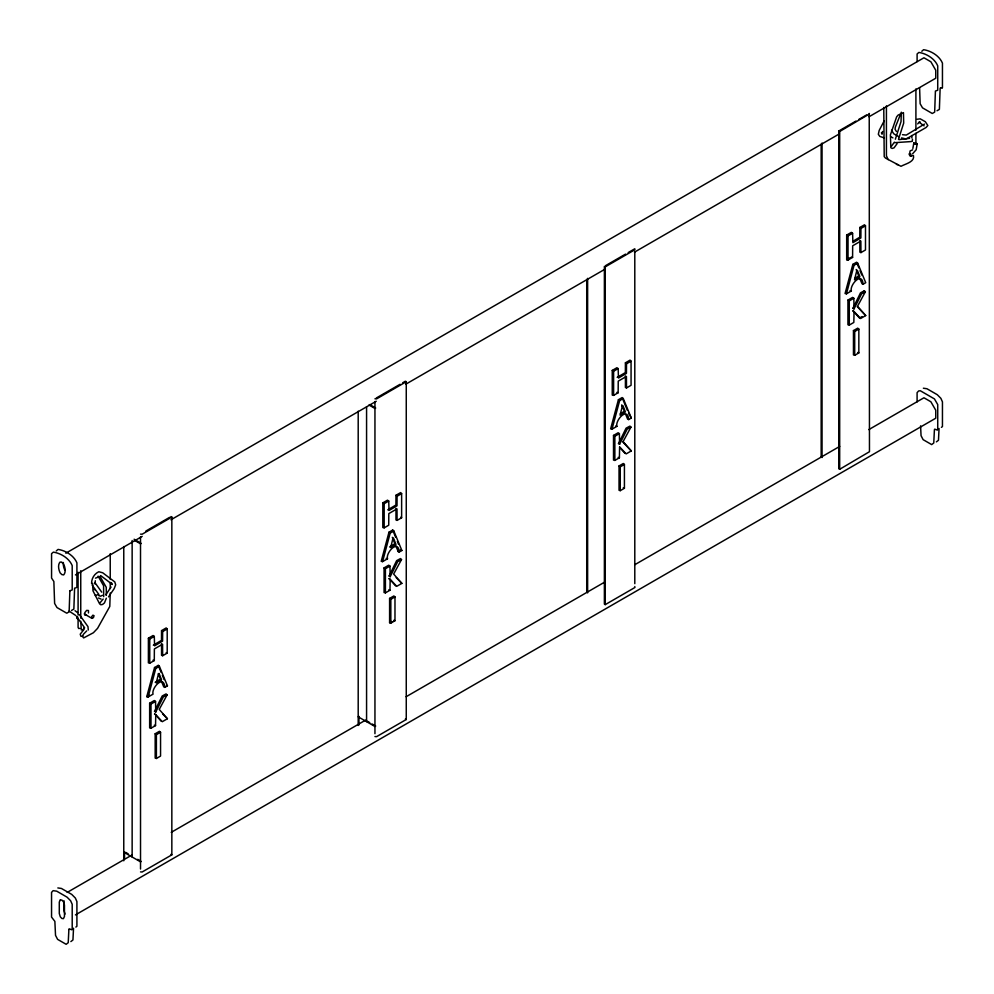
<?xml version="1.0" encoding="UTF-8"?>
<svg xmlns="http://www.w3.org/2000/svg" width="994" height="994" viewBox="0 0 994 994"><rect width="100%" height="100%" fill="white"/><g stroke="black" fill="none" stroke-linecap="round" stroke-linejoin="round"><path stroke-width="1.49" d="M78.091 618.169L78.091 627.351L78.625 628.469L79.868 628.37M78.091 615.112L78.091 572.283M80.75 621.238L81.284 629.997L83.198 629.513L84.043 627.873M80.75 618.169L80.75 570.755M92.666 583.316L92.976 590.821L99.586 603.793L100.804 604.774L102.593 604.439L104.457 602.911L106.346 598.202M103.687 596.673L103.587 585.739L98.095 576.122M106.346 595.331L106.234 587.268L100.021 576.421L95.461 578.16M110.235 593.008L109.787 606.452L97.574 628.345L93.399 632.743L83.658 637.912L82.912 637.154L83.21 634.507L86.702 630.892M110.235 588.473L110.235 582.422M110.235 579.403L110.235 553.708M123.765 860.804L123.765 546.551M124.536 858.928L124.536 851.721M358.2 725.458L358.2 411.205M358.958 725.011L358.958 716.376L358.2 716.823L374.949 726.49L375.707 726.042L372.129 723.98M586.733 592.387L586.733 279.401M587.628 592.896L587.628 278.357M821.168 457.029L821.168 144.043M822.05 457.551L822.05 143.012M911.833 137.955L911.846 135.507M911.088 156.282L910.79 153.971L909.125 153.958M74.6 588.05L73.854 609.098L71.481 610.478M940.138 88.342L939.38 109.39L937.007 110.756M73.531 928.222L72.947 939.976L70.872 941.579M939.057 428.513L938.473 440.267L936.398 441.87M91.597 583.577C91.398 578.62 94.306 573.824 98.804 571.749L102.717 572.78L114.77 581.912L115.677 584.795L114.186 588.634L108.532 596.872M95.312 580.72L94.977 583.963L94.915 582.571L101.736 592.163M912.48 139.247L912.268 141.297L910.74 141.595L894.886 142.651M912.852 148.466L913.821 142.999L917.251 143.67L916.157 149.783L912.604 153.772M882.535 131.481L881.964 134.016L881.417 132.687L882.138 133.718M869.228 113.428L869.464 451.711L839.681 469.28L838.799 468.77L838.799 130.984L855.996 121.057M869.464 113.937L839.681 131.494L838.799 130.984M164.78 687.388C164.035 673.957 151.138 688.121 153.051 694.147L148.143 696.98L146.777 696.657L154.542 667.533L158.257 665.384L159.4 666.328L167.439 685.848L164.78 687.388L163.737 686.866L161.339 681.039M148.143 696.98L155.772 668.428L159.4 666.328M388.977 532.188L381.211 561.312L382.578 561.635L387.486 558.802C385.573 552.776 398.47 538.611 399.203 552.03L401.862 550.502L393.835 530.982L392.692 530.038L388.977 532.188L390.195 533.082L393.835 530.982M382.578 561.635L390.195 533.082M618.405 399.725L610.639 428.849L612.006 429.184L616.914 426.351C615 420.325 627.897 406.148 628.643 419.58L631.302 418.039L623.263 398.519L622.12 397.575L618.405 399.725L619.635 400.632L623.263 398.519M612.006 429.184L619.635 400.632M852.84 264.379L845.074 293.503L846.441 293.839L851.349 290.993C849.435 284.98 862.332 270.803 863.065 284.234L865.724 282.694L857.698 263.174L856.555 262.23L852.84 264.379L854.057 265.274L857.698 263.174M846.441 293.839L854.057 265.274M895.358 139.235L901.024 121.579L901.334 112.21L895.308 127.22L895.085 129.344L896.377 131.432M898.489 139.297L903.683 123.107L903.459 112.62L898.091 115.105L896.638 116.845L890.413 134.873L890.823 147.746L892.202 148.441L894.053 147.845L897.073 143.708M167.091 694.93L159.226 709.418L167.414 718.737L162.308 721.681L155.747 714.698L155.536 725.595L150.989 728.217L149.647 727.881L149.647 703.23L154.294 700.546L155.536 701.429L155.735 712.064L163.314 696.956L167.091 694.93L166.073 693.911L162.208 695.986L154.492 711.393L155.735 712.064M401.514 559.572L393.649 574.06L401.849 583.391L396.743 586.336L390.182 579.353L389.971 590.25L385.411 592.871L384.069 592.536L384.069 567.885L388.716 565.201L389.971 566.083L390.17 576.719L397.737 561.61L401.514 559.572L400.495 558.566L396.643 560.628L389.25 575.737M865.376 291.776L857.511 306.264L865.712 315.583L860.605 318.527L854.045 311.544L853.834 322.441L849.274 325.075L847.932 324.727L847.932 300.089L852.579 297.405L853.834 298.287L854.032 308.91L861.599 293.802L865.376 291.776L864.358 290.77L860.506 292.832L853.113 307.941M618.69 443.287L626.071 428.178L629.935 426.115L630.954 427.122L623.089 441.609L631.277 450.928L626.17 453.885L619.61 446.89L619.399 457.787L614.851 460.421L613.509 460.073L613.509 435.434L618.156 432.75L619.399 433.632L619.597 444.256L627.177 429.147L630.954 427.122M894.414 142.179L891.407 146.304M884.188 120.858L879.23 130.351L878.323 134.277L879.814 136.414L884.238 137.893M862.916 293.392L864.358 290.77M103.177 599.071L99.947 602.911M77.644 616.789L76.749 618.268L78.315 619.125M105.799 594.76L111.092 587.032M917.698 123.915L918.891 122.448L920.407 122.262L919.077 122.2L924.085 125.853M924.47 124.088L906.267 135.085L902.465 134.687M84.043 629.351L80.203 634.209L81.011 636.384L82.216 636.135M56.285 550.949L58.074 549.409C65.592 550.539 73.879 555.534 76.911 562.852L76.911 587.218L75.73 587.901M921.811 51.241L923.612 49.7C931.117 50.831 939.405 55.826 942.449 63.144L942.449 87.509L942.101 88.28L940.523 87.758M917.251 143.67L916.356 144.391L914.244 143.968L913.821 142.999M65.828 553.211L923.948 57.776L930.869 61.777L935.752 70.239L935.752 78.228L868.992 116.77M145.807 531.082L169.626 517.34M376.279 398.022L400.085 384.28M402.732 382.752L405.378 381.224L406.26 381.733L406.26 719.507L376.602 736.641L374.949 736.566M605.694 265.572L625.537 254.116M628.183 252.588L634.793 248.773L634.918 249.718L605.259 266.852L604.377 266.33L604.377 604.116L605.259 604.625L634.918 587.491L634.793 586.547M858.642 119.528L866.582 114.944M140.527 871.912L142.167 871.986L171.838 854.852L171.838 517.079L142.167 534.213L140.514 534.138M406.26 381.733L376.602 398.867L374.949 398.793M75.432 574.93L142.192 536.387M170.931 519.787L376.229 401.265M405.813 384.181L605.371 268.964M634.47 252.165L839.408 133.855M141.285 543.37L140.514 543.805L134.538 540.351M162.643 655.742L162.569 644.211L154.368 648.945L154.294 660.563L149.746 663.197L148.392 662.861L148.392 638.21L153.039 635.526L154.294 636.409L154.592 645.851L162.581 641.167L162.643 631.588L161.55 630.618L166.197 627.935L167.203 628.953L167.203 653.12L162.643 655.742L161.55 655.257L161.55 643.714M397.078 520.396L397.004 508.866L388.803 513.6L388.729 525.217L384.169 527.851L382.814 527.503L382.814 502.865L387.461 500.181L388.729 501.063L389.027 510.506L397.016 505.822L397.078 496.242L395.972 495.273L400.632 492.589L401.626 493.608L401.626 517.775L397.078 520.396L395.972 519.912L395.972 508.369M626.506 387.946L626.431 376.403L618.231 381.137L618.156 392.754L613.609 395.388L612.254 395.053L612.254 370.414L616.901 367.73L618.156 368.6L618.454 378.055L626.444 373.359L626.506 363.779L625.412 362.81L630.059 360.126L631.066 361.157L631.066 385.312L626.506 387.946L625.412 387.449L625.412 375.906M860.941 252.6L860.866 241.057L852.666 245.791L852.591 257.409L848.031 260.043L846.677 259.707L846.677 235.069L851.324 232.385L852.591 233.255L852.889 242.698L860.879 238.013L860.941 228.434L859.847 227.464L864.494 224.781L865.488 225.812L865.488 249.966L860.941 252.6L859.847 252.103L859.847 240.56M149.746 663.197L149.746 639.03L154.294 636.409M162.643 631.588L167.203 628.953M384.169 527.851L384.169 503.685L388.729 501.063M397.078 496.242L401.626 493.608M613.609 395.388L613.609 371.234L618.156 368.6M626.506 363.779L631.066 361.157M848.031 260.043L848.031 235.889L852.591 233.255M860.941 228.434L865.488 225.812M153.337 645.168L161.488 640.384L161.55 630.618M387.772 509.823L395.91 505.039L395.972 495.273M617.199 377.36L625.35 372.576L625.412 362.81M852.951 241.256L859.773 237.231L859.847 227.464M846.677 259.707L850.168 257.695M155.201 682.331L160.432 679.051L158.406 673.895M389.623 546.986L394.866 543.706L392.319 537.307M620.306 413.815L624.294 411.243L621.759 404.844M854.728 278.469L858.729 275.897L856.182 269.498M146.777 696.657L149.274 695.216M395.774 545.694L398.159 551.521L400.88 549.955L401.862 550.502M150.989 728.217L150.989 704.063L155.536 701.429M385.411 592.871L385.411 568.717L389.971 566.083M614.851 460.421L614.851 436.254L619.399 433.632M849.274 325.075L849.274 300.909L853.834 298.287M862.084 316.552L859.487 318.055L853.125 310.873M155.176 733.758L159.413 731.311L160.556 732.243L160.556 756.074L156.393 758.472L155.176 758.049L155.176 733.758L156.393 734.653L156.393 758.472M389.598 598.413L393.848 595.965L394.978 596.897L394.978 620.728L390.828 623.126L389.598 622.704L389.598 598.413L390.828 599.307L390.828 623.126M619.038 465.95L623.275 463.502L624.418 464.447L624.418 488.265L620.256 490.663L619.038 490.241L619.038 465.95L620.256 466.845L620.256 490.663M853.461 330.604L857.71 328.157L858.841 329.101L858.841 352.92L854.691 355.318L853.461 354.895L853.461 330.604L854.691 331.499L854.691 355.318M156.393 734.653L160.556 732.243M390.828 599.307L394.978 596.897M620.256 466.845L624.418 464.447M854.691 331.499L858.841 329.101M389.598 622.704L391.723 621.474M67.17 892.426L131.73 855.151M171.229 832.351L365.767 720.029M406.111 696.732L605.184 581.813M634.768 564.729L839.706 446.405M868.806 429.607L923.948 397.774L930.869 401.762L935.752 410.224L935.752 418.213L75.432 914.915M141.285 861.4L140.514 861.835L123.765 852.169M102.481 595.331L100.543 596.226L98.605 595.53M91.908 618.355L93.424 617.659L94.045 615.696L92.902 615.174L91.585 616.827L91.908 618.355L84.204 613.907M95.3 595.555L97.611 594.76M917.077 119.243L920.22 118.845L925.352 121.728L927.837 125.53L926.11 127.48L907.187 138.402L905.683 138.911L901.521 137.905M898.899 139.632L909.597 138.328M923.376 388.219L926.967 388.753L937.28 394.705L940.871 398.321L942.449 401.862L942.449 426.55L941.417 427.345M57.838 887.928L61.429 888.462L71.754 894.414L75.345 898.029L76.911 901.57L76.911 926.271L75.879 927.067M94.082 589.666L95.225 589.653M912.616 149.845L910.094 150.939L909.423 154.815L909.957 155.934L913.449 155.511C915.014 162.022 905.248 163.861 900.999 166.309L885.492 158.083L884.213 156.617L883.765 107.414M86.652 615.249L84.813 615.1L84.813 612.652L86.64 610.366L88.466 610.527L88.478 612.963M896.426 164.408L898.34 164.768M859.499 277.86L862.022 283.712L863.065 284.234M850.069 290.608L851.349 290.993M615.646 425.966L616.914 426.351M386.206 558.417L387.486 558.802M851.324 257.024L852.591 257.409M616.901 392.369L618.156 392.754M153.039 660.178L154.294 660.563M618.156 457.389L619.399 457.787M388.716 589.852L389.971 590.25M154.294 725.198L155.536 725.595M857.71 352.448L858.841 352.92M623.275 487.793L624.418 488.265M393.848 620.256L394.978 620.728M98.468 598.003L101.065 599.071M852.79 310.923L854.045 311.544M388.927 578.732L390.182 579.353M154.505 714.077L155.747 714.698M628.643 419.58L627.599 419.058L625.686 414.399M398.159 551.521L399.203 552.03M865.712 315.583L857.3 306.686M631.277 450.928L622.865 442.032M401.849 583.391L396.208 577.626M167.414 718.737L162.705 714.015M891.046 136.874L892.91 137.868M852.79 308.252L854.032 308.91M618.355 443.597L619.597 444.256M388.927 576.048L390.17 576.719M400.632 517.228L401.626 517.775M166.197 652.573L167.203 653.12M631.302 418.039L628.556 413.231M166.445 685.301L167.439 685.848M898.775 136.663L893.743 133.78L891.519 130.214M369.731 404.57L375.707 408.025L374.949 408.459L368.973 405.005M170.943 516.569L171.838 517.079M134.103 539.22L140.079 542.674M405.378 718.997L406.26 719.507M367.333 721.209L369.731 722.601M170.943 854.343L171.838 854.852M125.729 852.417L128.127 853.796M137.694 859.325L140.079 860.705M69.095 611.111L75.42 615.261M846.677 235.069L848.031 235.889M612.254 370.414L613.609 371.234M382.814 502.865L384.169 503.685M148.392 638.21L149.746 639.03M847.932 300.089L849.274 300.909M613.509 435.434L614.851 436.254M384.069 567.885L385.411 568.717M149.647 703.23L150.989 704.063M154.542 667.533L155.772 668.428M100.642 575.576L112.136 584.273M75.035 610.701L77.532 612.615M619.61 447.25L625.052 453.401M389.263 578.67L395.624 585.864M154.84 714.027L161.19 721.209M888.151 159.624L886.424 155.797L886.424 105.923M92.119 585.044L98.915 594.574M79.334 614.54L87.969 626.618L88.28 630.022M76.302 616.106L84.676 627.835M857.139 263.658L858.891 267.92M860.058 270.766L861.81 275.04M622.704 399.004L627.388 410.385M392.692 530.038L395.612 537.145M397.364 541.419L398.532 544.265M158.257 665.384L161.177 672.491M162.357 675.336L164.109 679.61M111.465 582.708L112.036 584.571M65.032 914.12L64.014 910.79L64.014 900.775M920.593 425.867L921.053 435.658L923.128 439.659L931.676 444.591L933.764 442.989L934.41 429.768L934.745 429.147L937.429 430.091L937.727 429.284L937.727 404.583L934.447 398.917L920.357 390.779L918.655 390.94L917.089 392.667L917.089 401.924M919.599 87.658L920.146 103.736L922.519 107.849L932.285 113.49L934.671 112.111L935.416 91.063L937.727 90.23L937.727 65.865C934.695 58.547 926.396 53.564 918.891 52.421L917.102 53.962L917.102 61.578M915.909 88.926L915.909 130.214M915.909 133.283L915.909 143.981M839.681 131.494L839.681 469.28M634.793 251.532L634.793 583.664M605.259 266.852L605.259 604.625M374.949 401.551L374.949 733.684M366.575 406.732L366.575 721.656M140.514 536.897L140.527 869.029M132.14 540.525L132.14 857.002M64.809 570.121A11.207 6.473 60 0 1 63.38 562.492M69.878 590.771L69.133 611.832L66.76 613.199L56.993 607.558L54.62 603.445L53.862 581.527L51.564 578.036L51.564 553.67L53.365 552.13C60.87 553.273 69.158 558.268 72.202 565.586L72.202 589.951L69.878 590.771M68.884 929.477L68.226 942.697L66.151 944.3L57.602 939.367L55.527 935.366L54.869 921.388L51.551 917.077L51.551 892.376L53.129 890.661L56.72 891.183L67.033 897.147L70.624 900.763L72.202 904.291L72.202 928.992L71.891 929.8L69.22 928.856L68.884 929.477M158.493 673.77L156.244 682.965L161.537 679.722L159.052 673.447L158.493 673.77M392.928 538.425L390.667 547.619L395.972 544.377L393.475 538.102L392.928 538.425M622.356 405.974L620.107 415.157L625.4 411.914L622.915 405.651L622.356 405.974M856.791 270.629L854.529 279.811L859.835 276.568L857.337 270.293L856.791 270.629M60.323 899.918L59.292 902.067L59.292 913.511L60.323 916.841L61.876 918.481L63.43 918.642L64.461 916.493L64.461 905.049L63.43 901.72L61.876 900.079L60.323 899.918M61.876 562.343L60.1 562.045A11.207 6.473 60 0 0 60.1 572.855L61.876 574.607L63.653 574.905A11.207 6.473 60 0 0 63.653 564.095L61.876 562.343"/></g></svg>
